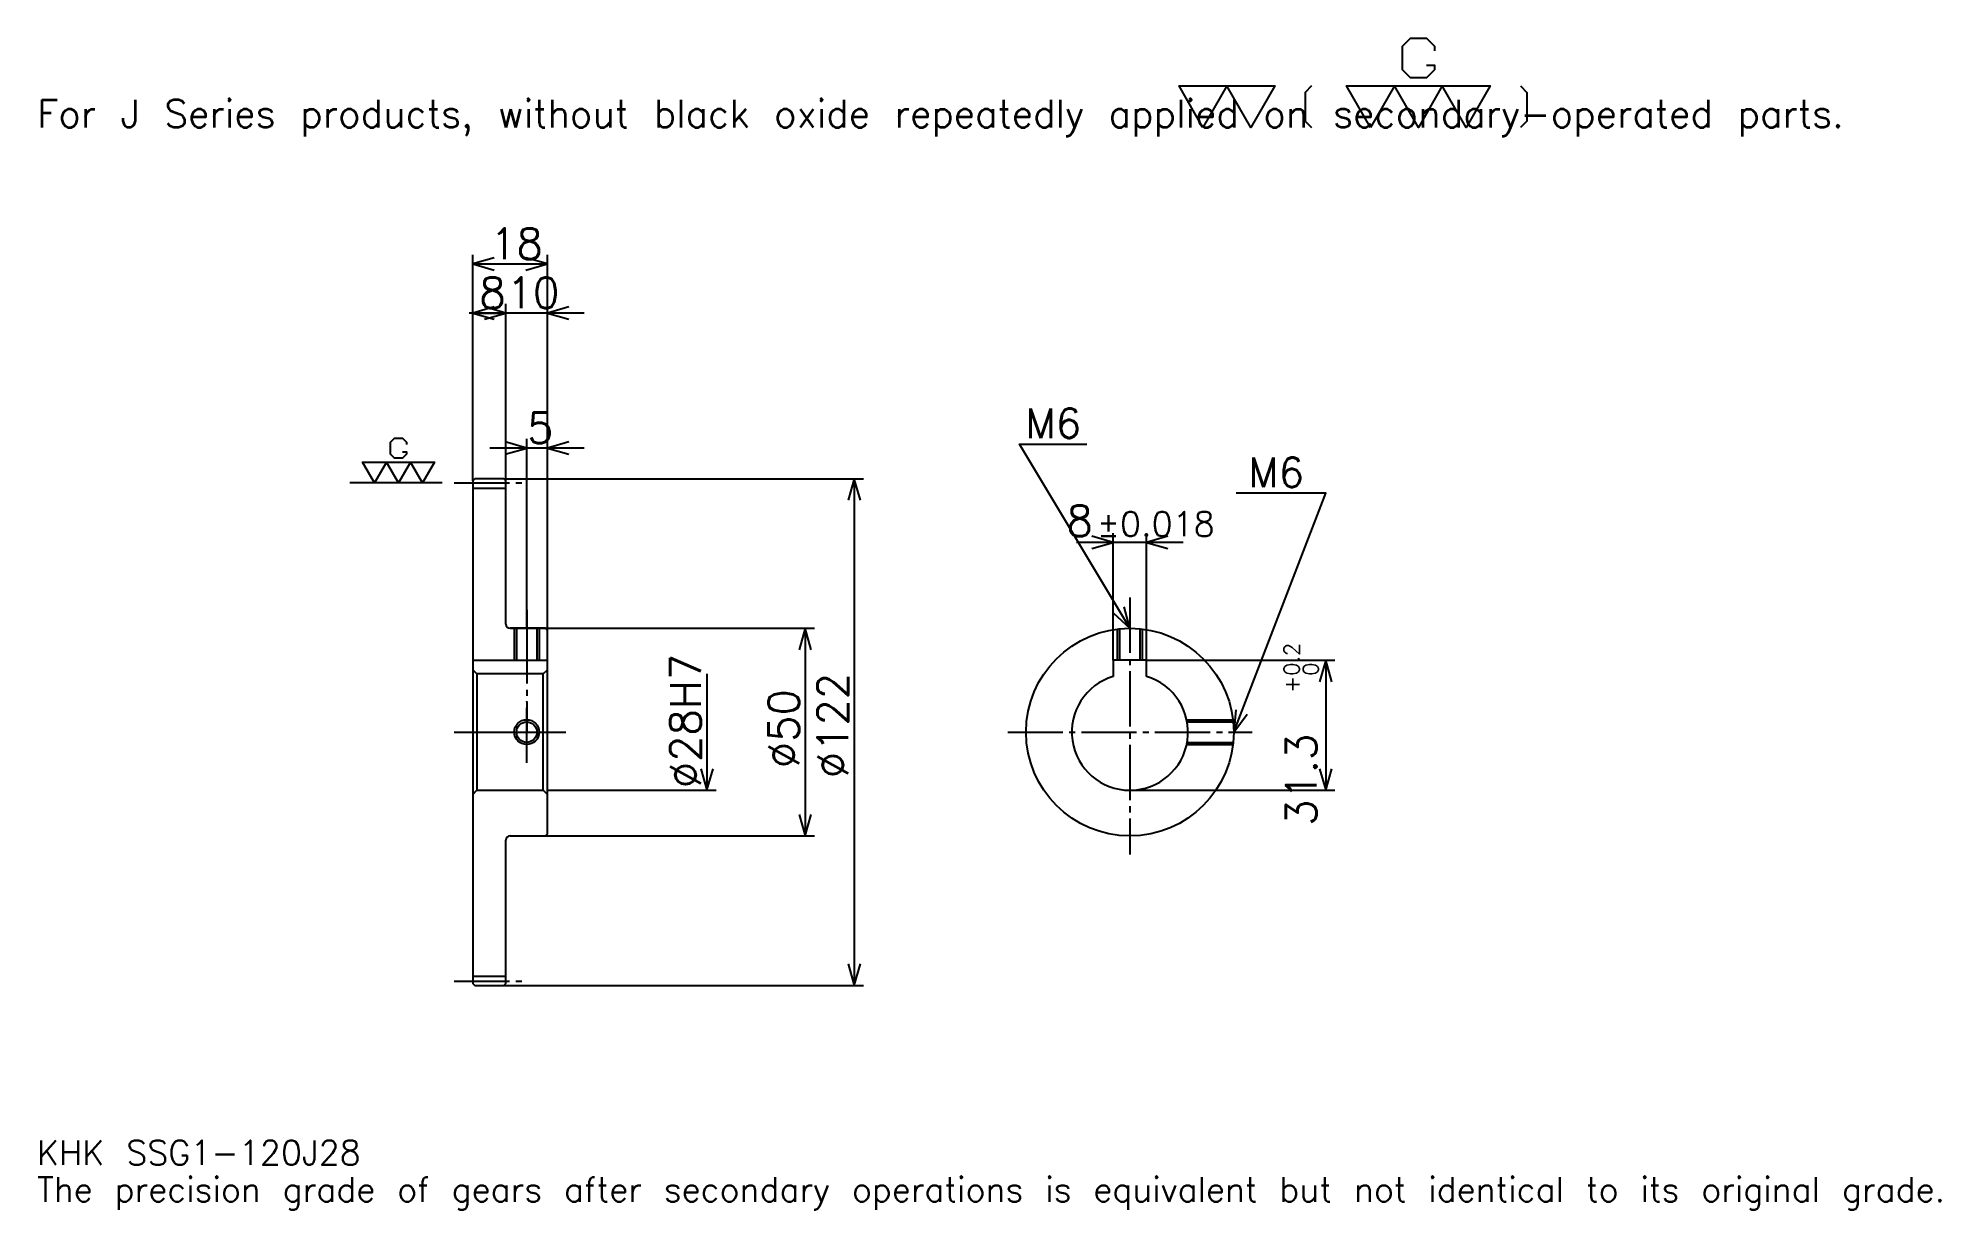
# Model space of a CAD drawing. Extents: x 15 to 473, y 5 to 288.
import ezdxf

# ---------------------------------------------------------------- set-up
doc = ezdxf.new("R2010")
doc.units = 0
doc.linetypes.add('DASHDOT', pattern=[17.739131, 13.304348, -1.478261, 1.478261, -1.478261])
doc.layers.get('0').update_dxf_attribs({"linetype": 'CONTINUOUS'})
doc.layers.add('DASHDOT', color=6, linetype='DASHDOT')
doc.styles.add('KANJI', font='TXT', dxfattribs={"bigfont": 'BIGFONT'})

msp = doc.modelspace()

# ---------------------------------------------------------------- linework, layer by layer
at = {"color": 5}
for p, q in [((119.739136, 181.478256), (119.739136, 235.434784)), ((137.739136, 181.478256), (137.739136, 235.434784)), ((119.739136, 233.217392), (137.739136, 233.217392)), ((146.608704, 221.391296), (118.869568, 221.391296)), ((119.739136, 221.391296), (127.739136, 221.391296)), ((127.739136, 181.478256), (127.739136, 223.608688)), ((146.608704, 188.869568), (123.869568, 188.869568)), ((132.739136, 181.478256), (132.739136, 191.086945)), ((119.739136, 180.978256), (119.739136, 181.478256)), ((127.239136, 181.478256), (137.739136, 181.478256)), ((127.739136, 180.978256), (127.739136, 181.478256)), ((132.739136, 145.478256), (132.739136, 181.478256)), ((132.739136, 145.478256), (132.739136, 181.478256)), ((137.739136, 181.478256), (213.869568, 181.478256)), ((137.739136, 144.978256), (137.739136, 181.478256)), ((211.652176, 181.478256), (211.652176, 59.478256)), ((290.913055, 166.173904), (265.17392, 166.173904)), ((274.043488, 137.778259), (274.043488, 168.391296)), ((282.043488, 137.778259), (282.043488, 168.391296)), ((128.739136, 145.478256), (137.739136, 145.478256)), ((137.739136, 145.478256), (202.043488, 145.478256)), ((199.826096, 145.478256), (199.826096, 95.478256)), ((282.043488, 137.778259), (327.434814, 137.778259)), ((325.217407, 137.778259), (325.217407, 106.478256)), ((176.17392, 134.478256), (176.17392, 106.478256)), ((137.739136, 106.478256), (178.391312, 106.478256)), ((278.043488, 106.478256), (327.434814, 106.478256)), ((128.739136, 95.478256), (137.739136, 95.478256)), ((137.739136, 95.478256), (202.043488, 95.478256)), ((127.239136, 59.478256), (137.739136, 59.478256)), ((137.739136, 59.478256), (213.869568, 59.478256))]:
    msp.add_line(p, q, dxfattribs=at)
at = {"color": 7}
msp.add_line((112.347832, 180.478256), (90.17392, 180.478256), dxfattribs=at)
at = {"color": 4}
for p, q in [((119.739136, 179.228256), (127.739136, 179.228256)), ((119.739136, 137.778259), (137.739136, 137.778259)), ((120.739136, 134.478256), (120.739136, 106.478256)), ((136.739136, 134.478256), (137.739136, 135.478256)), ((136.739136, 106.478256), (137.739136, 105.478256)), ((119.739136, 61.728256), (127.739136, 61.728256))]:
    msp.add_line(p, q, dxfattribs=at)
at = {"color": 7}
for points in [[(349.460846, 281.076508), (351.382599, 281.076508), (351.382599, 279.923462), (349.460846, 278.00174), (345.617371, 278.00174), (343.695648, 279.923462), (343.695648, 285.68869), (345.617371, 287.610413), (349.460846, 287.610413), (351.382599, 285.68869), (351.382599, 284.535645)], [(295.652161, 266.086945), (289.886932, 276.079987), (312.947815, 276.079987), (307.182587, 266.086945), (301.417389, 276.079987), (295.652161, 266.086945)], [(321.787811, 276.079987), (320.250427, 274.542603), (320.250427, 267.624329), (321.787811, 266.086945)], [(336.008667, 266.086945), (330.243469, 276.079987), (364.834778, 276.079987), (359.06955, 266.086945), (353.304321, 276.079987), (347.539124, 266.086945), (341.773895, 276.079987), (336.008667, 266.086945)], [(372.13739, 276.079987), (373.674774, 274.542603), (373.674774, 267.624329), (372.13739, 266.086945)], [(102.813049, 187.973038), (103.773918, 187.973038), (103.773918, 187.396515), (102.813049, 186.435638), (100.891312, 186.435638), (99.930443, 187.396515), (99.930443, 190.279129), (100.891312, 191.23999), (102.813049, 191.23999), (103.773918, 190.279129), (103.773918, 189.702606)], [(96.08696, 180.478256), (93.204353, 185.474777), (110.500008, 185.474777), (107.617401, 180.478256), (104.734787, 185.474777), (101.85218, 180.478256), (98.969574, 185.474777), (96.08696, 180.478256)]]:
    msp.add_lwpolyline(points, dxfattribs=at)
at = {"color": 5}
for points in [[(124.913048, 234.695648), (119.739136, 233.217392), (124.913048, 231.739136)], [(132.565216, 231.739136), (137.739136, 233.217392), (132.565216, 234.695648)], [(124.913048, 222.869568), (119.739136, 221.391296), (124.913048, 219.913025)], [(122.565224, 219.913025), (127.739136, 221.391296), (122.565224, 222.869568)], [(122.565224, 219.913025), (127.739136, 221.391296), (122.565224, 222.869568)], [(142.913055, 222.869568), (137.739136, 221.391296), (142.913055, 219.913025)], [(127.565224, 187.391296), (132.739136, 188.869568), (127.565224, 190.347824)], [(142.913055, 190.347824), (137.739136, 188.869568), (142.913055, 187.391296)], [(278.043488, 145.478256), (251.434784, 189.82608), (267.695679, 189.82608)], [(213.130432, 176.304352), (211.652176, 181.478256), (210.17392, 176.304352)], [(303.043488, 120.478256), (325.217407, 178), (303.634766, 178)], [(268.869568, 164.695648), (274.043488, 166.173904), (268.869568, 167.652161)], [(287.217407, 167.652161), (282.043488, 166.173904), (287.217407, 164.695648)], [(274.113953, 149.154297), (278.043488, 145.478256), (276.649109, 150.675415)], [(201.304352, 140.304352), (199.826096, 145.478256), (198.347839, 140.304352)], [(326.695679, 132.60434), (325.217407, 137.778259), (323.739136, 132.60434)], [(303.525146, 125.837608), (303.043488, 120.478256), (306.283813, 124.774178)], [(174.695663, 111.652168), (176.17392, 106.478256), (177.652176, 111.652168)], [(323.739136, 111.652168), (325.217407, 106.478256), (326.695679, 111.652168)], [(198.347839, 100.652168), (199.826096, 95.478256), (201.304352, 100.652168)], [(210.17392, 64.652168), (211.652176, 59.478256), (213.130432, 64.652168)]]:
    msp.add_lwpolyline(points, dxfattribs=at)
at = {"color": 4}
for points in [[(127.739136, 146.478256), (127.739136, 180.978256), (127.239136, 181.478256), (120.239136, 181.478256), (119.739136, 180.978256), (119.739136, 105.478256)], [(128.739136, 95.478256), (137.239136, 95.478256), (137.739136, 95.978256), (137.739136, 144.978256), (137.239136, 145.478256), (128.739136, 145.478256)], [(129.739136, 145.478256), (129.739136, 137.778259)], [(130.279129, 145.478256), (130.279129, 137.778259)], [(135.199142, 145.478256), (135.199142, 137.778259)], [(135.739136, 145.478256), (135.739136, 137.778259)], [(275.043488, 137.778259), (275.043488, 145.297607)], [(275.583496, 137.778259), (275.583496, 145.356934)], [(280.503479, 137.778259), (280.503479, 145.356934)], [(281.043488, 137.778259), (281.043488, 145.297607)], [(282.043488, 133.894669), (282.043488, 137.778259), (274.043488, 137.778259), (274.043488, 133.894669)], [(119.739136, 105.478256), (120.739136, 106.478256), (136.739136, 106.478256), (136.739136, 134.478256), (120.739136, 134.478256), (119.739136, 135.478256)], [(291.718262, 123.478256), (302.862854, 123.478256)], [(291.825684, 122.938255), (302.92218, 122.938255)], [(291.718262, 117.478256), (302.862854, 117.478256)], [(291.825684, 118.018257), (302.92218, 118.018257)], [(119.739136, 105.478256), (119.739136, 59.978256), (120.239136, 59.478256), (127.239136, 59.478256), (127.739136, 59.978256), (127.739136, 94.478256)]]:
    msp.add_lwpolyline(points, dxfattribs=at)
for centre, radius in [((278.043488, 120.478256), 25), ((132.739136, 120.478256), 2.46)]:
    msp.add_circle(centre, radius, dxfattribs=at)
at = {"color": 7}
msp.add_circle((132.739136, 120.478256), 3, dxfattribs=at)
at = {"color": 4}
for centre, radius, start, end in [((128.739136, 146.478256), 1, 180, 270), ((278.043488, 120.478256), 14, 106.60154993, 73.39845007), ((128.739136, 94.478256), 1, 90, 180)]:
    msp.add_arc(centre, radius, start, end, dxfattribs=at)
at = {"layer": 'DASHDOT', "color": 7}
for p, q in [((115.304352, 180.478256), (132.17392, 180.478256)), ((278.043488, 152.869568), (278.043488, 91.043472)), ((132.739136, 145.478256), (132.739136, 120.478256)), ((115.304352, 120.478256), (142.17392, 120.478256)), ((248.608704, 120.478256), (307.478271, 120.478256)), ((115.304352, 60.478256), (132.17392, 60.478256))]:
    msp.add_line(p, q, dxfattribs=at)
for points in [[(132.739136, 149.91304), (132.739136, 133.343475)], [(132.739136, 113.043472), (132.739136, 127.91304)], [(125.304352, 120.478256), (140.17392, 120.478256)]]:
    msp.add_lwpolyline(points, dxfattribs=at)

# ---------------------------------------------------------------- texts
at = {"color": 7, "style": 'KANJI'}
for s, height, p in [('For J Series products, without black oxide repeatedly applied on secondary-operated parts.', 6.652174, (14.782609, 266.086945)), ('18', 7.391304, (123.934784, 234.399994)), ('8', 7.391304, (121.33696, 222.573914)), ('10', 7.391304, (127.934784, 222.573914)), ('5', 7.391304, (132.83696, 190.05217)), ('M6', 7.095652, (252.913055, 191.304352)), ('M6', 7.095652, (306.591309, 179.478256)), ('8', 7.391304, (262.786377, 167.652161)), ('%%p0.018', 5.913043, (270.102844, 167.652161)), ('KHK SSG1-120J28', 5.913043, (14.782609, 16.26087)), ('The precision grade of gears after secondary operations is equivalent but not identical to its original grade.', 5.913043, (14.782609, 7.391304))]:
    msp.add_text(s, height=height, dxfattribs=at).set_placement(p)
for s, height, p in [('%%c28H7', 7.391304, (174.695663, 106.989128)), ('0.2', 3.695652, (318.860901, 134.054626)), ('%%c122', 7.391304, (210.17392, 109.391296)), ('+', 3.695652, (318.860901, 129.915497)), ('0', 3.695652, (323.443481, 134.054626)), ('%%c50', 7.391304, (198.347839, 111.793472)), ('31.3', 7.391304, (323, 97.923004))]:
    msp.add_text(s, height=height, rotation=90, dxfattribs=at).set_placement(p)

doc.saveas('drawing.dxf')
